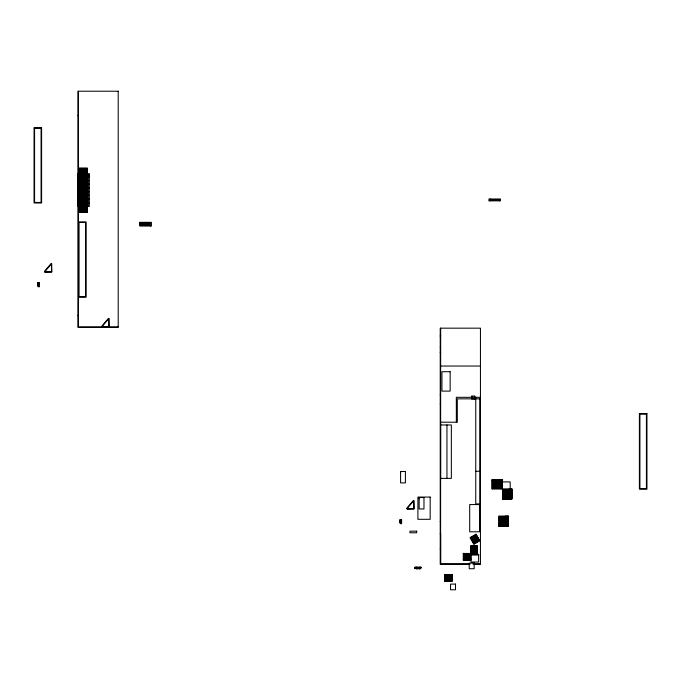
<?xml version="1.0" encoding="UTF-8"?>
<svg xmlns="http://www.w3.org/2000/svg" width="681" height="681" viewBox="0 0 681 681"><rect width="100%" height="100%" fill="white"/><g stroke="black" fill="none" stroke-linecap="round" stroke-linejoin="round"><path stroke-width="1.02" d="M463.344 560.08L463.344 559.62M440.675 328.165L440.598 563.817L469.975 563.817M474.793 398.93L474.759 396.121L471.814 396.121L471.814 398.913L474.759 398.913L474.759 396.121M477.355 552.878L476.853 553.381M508.017 525.681L507.966 526.379L507.319 526.379L507.319 525.681M474.802 398.845L476.215 397.525M474.504 535.913L475.474 535.351M476.274 539.105L477.321 538.501M473.184 541.761L476.368 539.922M473.235 541.846L476.419 540.007M473.389 542.119L476.581 540.28M45.304 272.213L44.52 271.293L51.169 263.521L51.713 263.683L51.833 271.991L44.955 272.213M102.601 327.042L101.818 326.122L108.466 318.359L109.011 318.512L109.088 326.871L102.252 327.042M407.553 509.158L406.77 508.239L413.427 500.467L413.971 500.62L414.091 508.928L407.204 509.158M79.047 174.013L77.711 173.978L77.702 206.462L89.279 206.462L89.279 173.978L77.711 173.978L77.736 174.455M414.908 568.337C416.193 568.856 424.05 568.669 420.5 567.273M77.966 115.412L78.426 115.412M78.953 168.556L87.279 168.556M78.953 169.135L87.279 169.135M78.953 169.892L87.279 169.892M78.953 170.659L87.279 170.659M78.953 171.416L87.279 171.416M78.953 172.225L87.279 172.225M78.953 173.051L87.279 173.051M89.322 174.004L89.185 176.813M77.711 174.957L88.207 174.957L88.207 173.978M77.711 175.834L88.189 175.834L88.189 176.813M77.711 176.822L89.322 176.813M77.711 177.69L88.181 177.69L88.181 178.669L77.711 178.669M77.711 179.546L88.181 179.546L88.181 180.525M77.702 180.533L89.288 180.525M77.702 181.401L88.181 181.401L88.181 182.38L77.702 182.38M77.702 183.249L88.198 183.249L88.198 184.236M77.702 184.236L89.288 184.236M77.702 185.104L88.181 185.104L88.181 186.075L77.702 186.075M77.702 186.952L88.181 186.952L88.181 187.93M77.702 187.939L89.288 187.93M77.702 188.816L88.181 188.816L88.181 189.786L77.702 189.786M77.702 190.663L88.181 190.663L88.181 191.642M77.702 191.65L89.279 191.642M77.702 192.527L88.181 192.527L88.181 193.498L77.702 193.506M77.702 194.374L88.181 194.374L88.181 195.353M77.702 195.353L89.279 195.353M77.702 196.222L88.181 196.222L88.181 197.201L77.702 197.201M77.702 198.077L88.181 198.077L88.181 199.056M77.702 199.056L89.279 199.056M488.881 198.997L500.458 199.005L500.458 200.852L488.881 200.852L488.881 199.874L499.36 199.874L499.36 200.852M77.702 199.925L88.181 199.925L88.181 200.904L77.702 200.904M77.702 201.772L88.181 201.772L88.181 202.759M77.702 202.768L89.279 202.759M77.702 203.636L88.181 203.636L88.181 204.615L77.702 204.615M77.702 205.483L88.181 205.483L88.181 206.462M79.03 207.424L87.355 207.424M79.03 208.258L87.355 208.258M79.03 209.058L87.355 209.058M79.03 209.825L87.355 209.825M79.03 210.582L87.355 210.582M79.03 211.348L87.355 211.348M79.03 211.927L87.355 211.927M78.545 221.921L86.095 221.921L86.095 297.18L78.545 297.18M139.852 222.338L151.429 222.338L151.429 226.041L139.852 226.041L139.852 222.329M139.852 223.215L150.331 223.215L150.331 224.185L139.852 224.194M139.852 225.062L150.331 225.062L150.331 226.041M77.966 315.337L78.426 315.337L78.426 205.807M78.383 326.923L118.196 326.923M440.232 335.273L440.675 335.273M440.232 336.865L440.675 336.865M440.232 347.157L440.675 347.157M440.215 352.358L440.675 352.358M440.658 366.037L480.445 366.037M440.215 394.776L440.658 394.776M480.445 397.312L456.321 397.312L456.355 422.203M480.445 398.845L457.309 398.845L457.309 422.203L440.598 422.203M440.215 403.995L440.658 403.995M440.658 424.961L451.35 424.961L451.35 478.377L440.658 478.377M475.755 471.261L479.807 471.261M400.573 472.691L400.854 471.482M501.667 479.645L501.667 480.437L502.408 480.403L502.408 479.756L501.71 479.696L492.15 479.645L492.15 488.898L492.789 488.958L492.789 479.501L492.091 479.501L492.091 488.958M492.15 480.437L498.492 480.437M493.121 480.863L498.492 480.829L498.492 482.506L498.194 480.829M501.812 480.982L502.51 480.982M493.121 481.152L498.194 481.288M493.121 481.586L498.194 481.586M501.812 481.68L502.51 481.68M493.121 481.722L498.194 481.722M493.121 482.02L498.194 482.131M501.82 482.165L502.518 482.165M493.121 482.429L498.194 482.429M501.82 482.863L502.518 482.863M501.803 483.255L502.501 483.255M501.803 483.953L502.501 483.953M501.812 484.438L502.51 484.438M501.812 485.136L502.51 485.136M501.82 485.621L502.518 485.621M501.82 486.328L502.518 486.328M501.829 486.813L502.527 486.813M501.829 487.511L502.527 487.511M501.829 488.056L502.527 488.056M501.829 488.754L502.527 488.754M510.367 489.375L508.69 489.375L508.69 496.713L510.35 496.713L510.367 489.077M508.69 496.415L510.35 496.415M419.138 498.747L419.419 497.539M504.944 516.59L506.621 516.292L504.944 516.292L504.944 523.927L506.604 523.927L504.944 523.629M440.215 521.569L440.658 521.569M440.215 533.776L440.658 533.776L440.641 564.285M470.69 545.949L477.5 545.949L477.5 546.46L470.69 546.46L470.69 545.949L477.398 546.102L477.398 552.844L476.828 552.844L476.828 546.102M476.555 546.749L475.364 546.537M440.215 548.903L440.658 548.903M471.337 551.201L475.006 551.108M471.337 551.516L475.006 551.414M471.32 551.806L475.006 551.806M463.259 553.602L463.761 553.602M471.073 555.058L478.743 555.058M465.319 558.139L470.392 558.139M465.319 558.241L470.392 558.241M465.319 558.446L470.392 558.446M465.319 558.556L470.392 558.556M465.319 558.76L470.392 558.846M463.88 559.595L470.733 559.595M463.88 560.157L470.733 560.157M473.116 563.817L480.445 563.8M469.975 564.285L440.232 564.285L440.232 328.165L480.445 328.165L480.445 564.285L473.116 564.285M421.377 567.333L414.908 567.273L414.908 568.388L414.908 567.333M417.274 567.945L418.994 567.945L419.019 568.873L420.245 568.873L420.245 567.077L419.019 567.077L419.019 567.528L415.921 567.077L415.921 568.822L417.274 568.822L417.274 567.945L418.994 567.98M417.274 568.243L418.994 568.243M417.274 568.49L419.019 568.49M444.591 574.645L445.093 574.645M444.591 575.147L445.093 575.147M444.591 575.539L445.093 575.539M444.591 576.049L445.093 576.049M444.599 576.398L445.102 576.398M444.599 576.901L445.102 576.901M444.599 577.25L445.11 577.25M444.599 577.752L445.11 577.752M444.608 578.101L445.119 578.101M444.608 578.603L445.119 578.603M444.599 578.884L445.102 578.884M450.711 578.978L446.438 578.952L446.438 580.144L450.711 580.101M446.651 579.284L450.711 579.284M444.599 579.386L445.102 579.386M446.651 579.497L450.711 579.599M444.608 579.744L445.11 579.744M446.651 579.803L450.711 579.803M444.608 580.246L445.11 580.246M451.086 580.638L444.676 580.663L444.676 581.123L445.212 580.638M511.065 499.164L511.712 499.164M479.305 540.237L475.934 534.389L475.44 534.679L479.109 540.969L479.288 540.288M475.432 535.189L477.432 538.688M475.295 535.453L477.117 538.62M478.53 540.808L478.786 541.242M475.21 535.504L477.032 538.671M474.938 535.658L476.853 538.773M478.096 541.063L478.343 541.497M474.759 535.768L476.513 538.969M477.798 541.242L478.045 541.676M474.393 535.794L476.385 539.292M476.436 539.607L477.04 540.654L473.474 542.672L472.878 541.642L473.525 542.374M477.355 541.497L477.611 541.931M476.249 539.718L476.853 540.765M477.109 541.625L477.364 542.059M476.674 541.872L476.921 542.306M476.377 542.059L476.623 542.493M475.934 542.306L476.189 542.74M475.636 542.485L475.891 542.919M475.202 542.74L475.449 543.174M474.904 542.919L475.151 543.353M474.47 543.174L474.717 543.608M474.121 543.37L474.376 543.804M473.687 543.617L473.942 544.059M471.814 396.121L471.856 398.845M511.814 488.907L511.814 498.415M511.031 488.907L511.031 496.304M510.486 498.56L510.486 499.258M510.188 488.83L510.188 481.918L502.297 481.918L502.297 488.83M509.992 489.367L509.992 496.415M509.882 489.367L509.882 496.415M509.788 498.56L509.788 499.258M509.584 489.367L509.584 496.415M509.448 489.367L509.448 496.415M509.303 498.577L509.303 499.275M509.15 489.367L509.15 496.415M509.013 489.367L509.013 496.415M508.605 498.577L508.605 499.275M508.213 498.552L508.213 499.25M508.069 516.121L508.069 525.63L507.285 525.63L507.285 516.121M507.515 498.552L507.515 499.25M507.022 498.569L507.022 499.267M506.741 525.775L506.741 526.481M506.545 516.581L506.545 523.629M506.323 498.569L506.323 499.267M506.247 516.581L506.247 523.629M506.136 516.581L506.136 523.629M506.043 525.775L506.043 526.481M505.838 498.569L505.838 499.267M505.838 516.581L505.838 523.629M505.702 516.581L505.702 523.629M505.557 525.792L505.557 526.49M505.404 516.581L505.404 523.629M505.268 516.581L505.268 523.629M505.14 498.569L505.14 499.267M504.859 525.792L504.859 526.49M504.655 498.586L504.655 499.284M504.468 525.766L504.468 526.464M503.957 498.586L503.957 499.284M503.77 525.766L503.77 526.464M503.412 498.586L503.412 499.284M503.285 525.783L503.285 526.481M502.706 498.586L502.706 499.284M502.578 525.783L502.578 526.481M502.093 525.783L502.093 526.49M501.395 525.783L501.395 526.49M500.91 525.8L500.91 526.498M500.212 525.8L500.212 526.498M499.667 525.8L499.667 526.498M498.96 525.8L498.96 526.498M490.209 199.005L490.209 200.852M479.79 398.845L479.807 503.914L475.755 503.914L475.755 398.845M476.555 546.537L476.521 550.35M476.308 546.698L476.308 550.35M476.215 546.698L476.215 550.35M476.002 546.698L476.002 550.35M475.9 546.698L475.9 550.35M475.398 546.698L475.398 550.35M475.006 550.869L475.006 552.078M471.337 550.844L471.337 552.044M470.835 552.963L470.835 553.474M452.065 574.645L452.065 581.199M451.937 578.952L451.937 580.161M450.703 581.31L450.703 574.5L451.205 574.5L451.205 581.31L444.599 581.225L444.599 574.406L445.102 574.406L445.102 581.225M450.328 581.31L450.328 574.5L449.826 574.5L449.826 581.31M449.4 581.31L449.4 574.5L448.898 574.5L448.898 581.31M448.541 581.31L448.541 574.5L448.03 574.5L448.03 581.31M447.613 581.31L447.613 574.5L447.102 574.5L447.102 581.31M446.957 424.961L446.957 478.377M446.762 581.31L446.762 574.5L446.259 574.5L446.259 581.31M446.651 578.952L446.651 580.144M445.893 581.31L445.893 574.5L445.391 574.5L445.391 581.31M440.598 424.323L440.598 478.479M419.7 568.209L419.7 568.873M417.078 568.209L417.078 568.822M416.431 567.333L415.733 567.333M416.431 568.388L415.733 568.388M401.381 519.722L401.381 523.655M400.249 519.722L400.249 523.655L401.611 523.655L401.611 519.722L400.036 519.731L400.036 522.846L400.173 519.731M145.981 222.338L145.981 223.215M145.981 224.194L145.981 225.062M145.087 222.338L145.087 223.215M145.087 224.194L145.087 225.062M141.18 222.338L141.18 225.062M87.355 206.462L87.355 212.498L79.03 212.498L79.039 174.43M87.279 174.013L87.279 167.977L78.953 167.977L78.953 174.013M87.245 177.69L87.245 178.669M87.245 179.546L87.245 180.525M87.245 185.104L87.245 186.075M87.245 186.952L87.245 187.93M87.245 190.663L87.245 191.642M87.245 192.527L87.245 193.498M87.245 198.077L87.245 199.048M87.279 199.925L87.279 200.904M87.279 203.636L87.279 204.615M87.279 205.483L87.279 206.462M83.831 174.957L83.831 175.834M83.831 176.813L83.831 177.69M83.831 178.669L83.831 179.546M83.831 180.525L83.831 181.401M83.831 182.38L83.831 183.249M83.831 184.236L83.831 185.104M83.831 186.083L83.831 186.952M83.831 187.939L83.831 188.816M83.831 189.795L83.831 190.663M83.831 191.65L83.831 192.527M83.831 193.506L83.831 194.374M83.831 195.353L83.831 196.222M83.831 197.201L83.831 198.077M83.831 199.056L83.831 199.925M83.831 200.904L83.831 201.772M83.831 202.759L83.831 203.636M83.831 204.615L83.831 206.462M82.946 174.957L82.946 175.834M82.946 176.813L82.946 177.69M82.946 178.669L82.946 179.546M82.946 180.525L82.946 181.401M82.946 182.38L82.946 183.249M82.946 184.236L82.946 185.104M82.946 186.083L82.946 186.952M82.946 187.939L82.946 188.816M82.946 189.795L82.946 190.663M82.937 191.65L82.937 192.527M82.937 193.506L82.937 194.374M82.937 195.353L82.937 196.222M82.937 197.201L82.937 198.077M82.937 199.056L82.937 199.925M82.937 200.904L82.937 201.772M82.937 202.759L82.937 203.636M82.937 204.615L82.937 206.462M78.426 91.22L78.426 173.902M78.4 315.337L78.383 327.348M39.132 282.777L39.132 286.718M38 282.777L38 286.718L39.362 286.718L39.362 282.777L37.787 282.785L37.787 285.901L37.923 282.785M51.381 263.836L44.708 271.847L51.594 271.847L51.381 263.836M108.679 318.674L102.005 326.684L108.892 326.684L108.679 318.674M413.631 500.782L406.966 508.792L413.844 508.792L413.631 500.782M475.951 534.21L470.052 537.624L470.307 538.058L476.206 534.653L475.951 534.21M476.402 534.994L470.503 538.399L470.758 538.833L476.657 535.428L476.402 534.994M476.845 535.76L470.946 539.165L471.192 539.599L477.092 536.194L476.845 535.76M477.304 536.56L471.405 539.965L471.661 540.399L477.56 536.994L477.304 536.56M477.739 537.309L471.839 540.714L472.095 541.148L477.994 537.743L477.739 537.309M478.207 538.109L472.299 541.514L472.554 541.957L478.454 538.543L478.207 538.109M478.624 538.841L472.725 542.246L472.98 542.68L478.879 539.275L478.624 538.841M479.058 539.59L473.159 543.004L473.414 543.438L479.313 540.033L479.058 539.59M479.492 540.263L473.593 543.668L473.84 544.102L479.739 540.697L479.492 540.263M118.196 91.22L77.966 91.22L77.966 327.348L118.196 327.348L118.196 91.22M41.609 127.713L34.05 127.713L34.05 202.981L41.609 202.981L41.609 127.713M41.081 128.241L34.578 128.241L34.578 202.453L41.081 202.453L41.081 128.241M85.576 222.449L79.064 222.449L79.064 296.661L85.576 296.661L85.576 222.449M450.15 371.715L441.943 371.715L441.943 391.107L450.15 391.107L450.15 371.715M646.95 413.597L639.391 413.597L639.391 489.154L646.95 489.154L646.95 413.597M646.422 414.125L639.919 414.125L639.919 488.635L646.422 488.635L646.422 414.125M405.399 471.482L400.573 471.482L400.573 482.897L405.399 482.897L405.399 471.482M502.518 479.45L501.82 479.45L501.82 488.907L511.967 488.839L511.967 489.537L502.501 489.537L502.518 479.45M494.04 479.501L493.342 479.501L493.342 488.958L494.04 488.958L494.04 479.501M495.257 479.501L494.559 479.501L494.559 488.958L495.257 488.958L495.257 479.501M496.551 479.501L495.853 479.501L495.853 488.958L496.551 488.958L496.551 479.501M497.751 479.501L497.053 479.501L497.053 488.958L497.751 488.958L497.751 479.501M499.037 479.501L498.339 479.501L498.339 488.958L499.037 488.958L499.037 479.501M500.212 479.501L499.513 479.501L499.513 488.958L500.212 488.958L500.212 479.501M501.412 479.501L500.714 479.501L500.714 488.958L501.412 488.958L501.412 479.501M511.967 490.09L502.501 490.09L502.501 490.788L511.967 490.788L511.967 490.09M511.967 491.316L502.501 491.316L502.501 492.014L511.967 492.014L511.967 491.316M511.967 492.601L502.501 492.601L502.501 493.308L511.967 493.308L511.967 492.601M511.967 493.802L502.501 493.802L502.501 494.5L511.967 494.5L511.967 493.802M511.967 495.087L502.501 495.087L502.501 495.794L511.967 495.794L511.967 495.087M511.967 496.262L502.501 496.262L502.501 496.96L511.967 496.96L511.967 496.262M430.179 497.07L417.904 497.07L417.904 519.305L430.179 519.305L430.179 497.07M423.974 497.539L419.138 497.539L419.138 508.962L423.974 508.962L423.974 497.539M511.967 497.47L502.501 497.47L502.501 498.169L511.967 498.169L511.967 497.47M511.84 498.569L502.382 498.569L502.382 499.267L511.84 499.267L511.84 498.569M479.518 504.561L469.703 504.561L469.703 531.784L479.518 531.784L479.518 504.561M508.222 516.053L498.756 516.053L498.756 516.76L508.222 516.76L508.222 516.053M508.222 517.305L498.756 517.305L498.756 518.011L508.222 518.011L508.222 517.305M508.222 518.53L498.756 518.53L498.756 519.228L508.222 519.228L508.222 518.53M508.222 519.816L498.756 519.816L498.756 520.522L508.222 520.522L508.222 519.816M508.222 521.016L498.756 521.016L498.756 521.714L508.222 521.714L508.222 521.016M508.222 522.301L498.756 522.301L498.756 523.008L508.222 523.008L508.222 522.301M508.222 523.476L498.756 523.476L498.756 524.174L508.222 524.174L508.222 523.476M508.222 524.685L498.756 524.685L498.756 525.383L508.222 525.383L508.222 524.685M508.094 525.783L498.637 525.783L498.637 526.49L508.094 526.49L508.094 525.783M416.695 531.163L409.979 531.163L409.979 532.772L416.695 532.772L416.695 531.163M477.5 546.852L470.69 546.852L470.69 547.354L477.5 547.354L477.5 546.852M477.5 547.737L470.69 547.737L470.69 548.239L477.5 548.239L477.5 547.737M477.5 548.665L470.69 548.665L470.69 549.167L477.5 549.167L477.5 548.665M477.5 549.524L470.69 549.524L470.69 550.027L477.5 550.027L477.5 549.524M477.5 550.452L470.69 550.452L470.69 550.955L477.5 550.955L477.5 550.452M475.219 550.869L471.124 550.844L471.124 552.044L475.219 552.078L475.219 550.869M477.5 551.295L470.69 551.295L470.69 551.797L477.5 551.797L477.5 551.295M477.5 552.163L470.69 552.163L470.69 552.666L477.5 552.666L477.5 552.163M477.543 552.955L470.724 552.955L470.775 560.267L470.273 560.267L470.273 553.449L477.543 553.466L477.543 552.955M463.77 553.364L463.267 553.364L463.267 560.174L463.77 560.174L463.77 553.364M464.561 553.449L464.059 553.449L464.059 560.267L464.561 560.267L464.561 553.449M465.429 553.449L464.927 553.449L464.927 560.267L465.429 560.267L465.429 553.449M466.272 553.449L465.77 553.449L465.77 560.267L466.272 560.267L466.272 553.449M467.2 553.449L466.698 553.449L466.698 560.267L467.2 560.267L467.2 553.449M468.068 553.449L467.558 553.449L467.558 560.267L468.068 560.267L468.068 553.449M468.996 553.449L468.494 553.449L468.494 560.267L468.996 560.267L468.996 553.449M469.873 553.449L469.371 553.449L469.371 560.267L469.873 560.267L469.873 553.449M478.624 554.402L470.997 554.402L470.997 562.029L478.624 562.029L478.624 554.402M465.319 557.901L465.106 559.101L470.605 559.11L470.605 557.901L465.319 557.926M474.18 563.051L469.209 563.051L469.209 568.729L474.18 568.729L474.18 563.051M452.107 574.5L451.605 574.5L451.605 581.31L452.107 581.31L452.107 574.5M455.512 584.094L450.541 584.094L450.541 589.78L455.512 589.78L455.512 584.094M475.687 550.35L475.687 546.698L475.602 550.35"/></g></svg>
